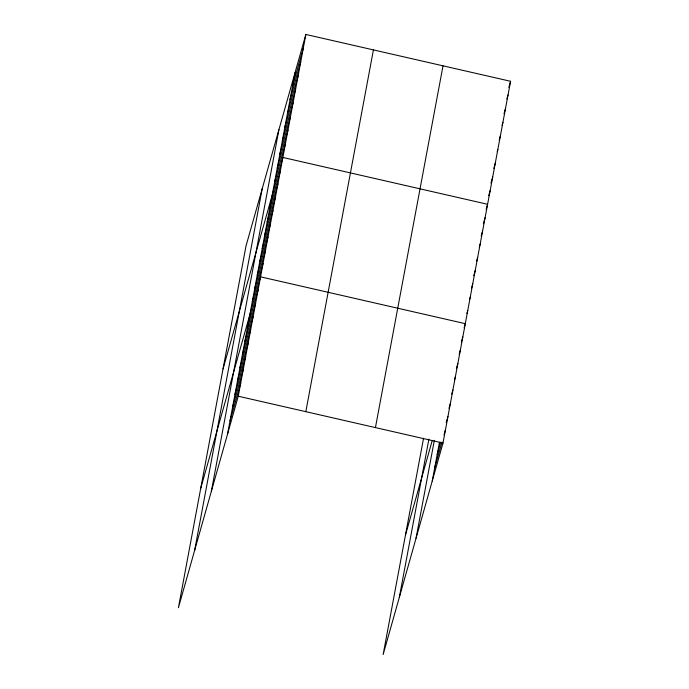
<?xml version="1.0" encoding="UTF-8"?>
<svg xmlns="http://www.w3.org/2000/svg" width="689" height="689" viewBox="0 0 689 689"><rect width="100%" height="100%" fill="white"/><g stroke="black" fill="none" stroke-linecap="round" stroke-linejoin="round"><path stroke-width="1.03" d="M194.625 550.451L262.216 188.674M211.316 491.446L278.916 129.678M227.525 434.182L295.116 72.414M305.856 34.45L246.016 245.947L178.417 607.715L238.265 396.218L305.856 34.45L510.583 81.285L442.984 443.053L383.144 654.55L423.554 438.23M305.821 411.678L373.421 49.909M375.427 427.602L443.018 65.834M399.344 597.285L428.894 439.126M416.044 538.281L434.346 440.323M432.244 481.017L439.487 442.243M292.567 86.073L303.306 48.118M290.009 99.741L300.748 61.786M287.459 113.409L298.199 75.454M284.901 127.077L295.641 89.114M282.352 140.745L293.092 102.782M279.794 154.414L290.534 116.45M277.245 168.082L287.985 130.118M274.687 181.75L285.427 143.786M223.029 368.942L282.878 157.454L487.597 204.288M269.657 208.681L280.397 170.717M267.177 221.944L277.917 183.98M264.697 235.207L275.445 197.243M262.225 248.471L272.965 210.515M259.744 261.734L270.484 223.779M257.264 275.006L268.004 237.042M254.784 288.269L265.532 250.305M252.312 301.532L263.052 263.568M200.723 488.329L260.571 276.84L465.29 323.675L464.136 327.775M247.351 328.059L258.091 290.103M244.871 341.331L255.619 303.367M242.399 354.594L253.139 316.63M239.918 367.857L250.658 329.893M237.438 381.12L248.178 343.165M234.958 394.384L245.697 356.428M232.477 407.655L243.226 369.692M230.005 420.919L240.745 382.955M508.835 87.443L510.583 81.285M506.863 99.052L508.026 94.953M504.021 113.745L505.476 108.621M502.048 125.364L502.918 122.289M499.206 140.056L500.369 135.957M497.234 151.675L497.811 149.616M493.806 168.417L495.262 163.284M490.964 183.11L492.704 176.952M488.699 195.754L490.155 190.62M486.15 209.422L487.312 205.313M483.377 223.71L485.116 217.552M481.189 235.948L482.644 230.815M479.294 247.162L480.164 244.078M476.521 261.45L477.684 257.35M473.756 275.738L475.203 270.613M471.569 287.985L472.732 283.877M469.665 299.198L470.251 297.14M466.901 313.486L467.771 310.403M405.451 535.164L432.227 440.529M461.363 342.063L462.819 336.938M459.175 354.31L460.338 350.201M456.411 368.598L457.858 363.465M454.507 379.811L455.377 376.728M451.743 394.099L452.906 390M448.97 408.388L450.425 403.263M437.205 454.49L440.684 442.174M446.205 422.684L447.945 416.526M434.725 467.753L441.985 442.105M444.017 434.923L445.464 429.79M238.265 396.218L442.984 443.053"/></g></svg>
